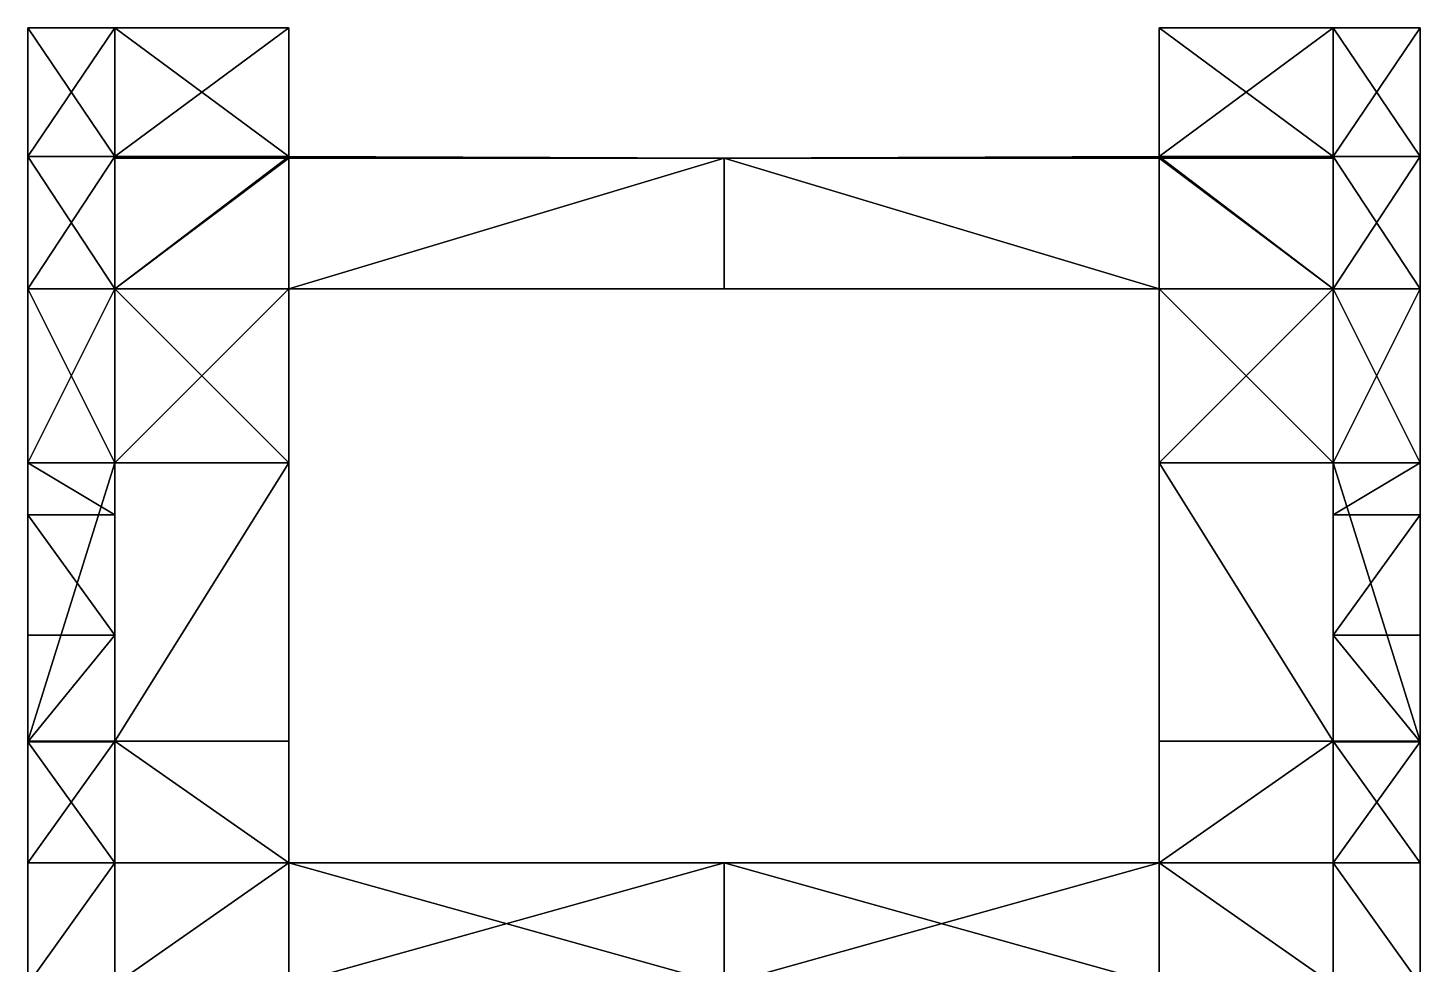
# Model space of a CAD drawing. Extents: x -1.01 to 1.01, y 0 to 4.77.
# Drawn here: x -0.635 to 0.635, y 3.913 to 4.768 of the extents above; entities that cross this region are included whole.
import ezdxf

# ---------------------------------------------------------------- set-up
doc = ezdxf.new("R2010")
doc.units = 0

msp = doc.modelspace()

# ---------------------------------------------------------------- linework, layer by layer
for points in [[(-0.556057, 4.650204, -0.078667), (-0.556057, 4.76777, -0.078667), (-0.635494, 4.76777, -0.078667)], [(-0.556057, 4.650204, -0.078667), (-0.635494, 4.76777, -0.078667), (-0.635494, 4.650204, -0.078667)], [(-0.635494, 4.650204, 0.23908), (-0.635494, 4.76777, 0.23908), (-0.556057, 4.76777, 0.23908)], [(-0.556057, 4.650204, 0.23908), (-0.635494, 4.650204, 0.23908), (-0.556057, 4.76777, 0.23908)], [(-0.635494, 4.76777, 0.111981), (-0.635494, 4.76777, 0.080206), (-0.556057, 4.76777, 0.080206)], [(-0.556057, 4.76777, 0.111981), (-0.635494, 4.76777, 0.111981), (-0.556057, 4.76777, 0.080206)], [(-0.556057, 4.76777, 0.23908), (-0.635494, 4.76777, 0.23908), (-0.556057, 4.76777, 0.111981)], [(-0.635494, 4.76777, 0.23908), (-0.635494, 4.76777, 0.111981), (-0.556057, 4.76777, 0.111981)], [(-0.635494, 4.650204, 0.080206), (-0.635494, 4.76777, 0.080206), (-0.635494, 4.76777, 0.111981)], [(-0.635494, 4.650204, 0.111981), (-0.635494, 4.650204, 0.080206), (-0.635494, 4.76777, 0.111981)], [(-0.635494, 4.650204, 0.23908), (-0.635494, 4.76777, 0.111981), (-0.635494, 4.76777, 0.23908)], [(-0.635494, 4.650204, 0.23908), (-0.635494, 4.650204, 0.111981), (-0.635494, 4.76777, 0.111981)], [(-0.556057, 4.76777, 0.080206), (-0.635494, 4.76777, 0.080206), (-0.556057, 4.76777, -0.007174)], [(-0.635494, 4.76777, 0.080206), (-0.635494, 4.76777, -0.007174), (-0.556057, 4.76777, -0.007174)], [(-0.635494, 4.76777, -0.007174), (-0.635494, 4.76777, -0.078667), (-0.556057, 4.76777, -0.078667)], [(-0.556057, 4.76777, -0.007174), (-0.635494, 4.76777, -0.007174), (-0.556057, 4.76777, -0.078667)], [(-0.635494, 4.650204, 0.080206), (-0.635494, 4.76777, -0.007174), (-0.635494, 4.76777, 0.080206)], [(-0.635494, 4.650204, 0.080206), (-0.635494, 4.650204, -0.007174), (-0.635494, 4.76777, -0.007174)], [(-0.635494, 4.650204, -0.007174), (-0.635494, 4.650204, -0.078667), (-0.635494, 4.76777, -0.078667)], [(-0.635494, 4.650204, -0.007174), (-0.635494, 4.76777, -0.078667), (-0.635494, 4.76777, -0.007174)], [(-0.397184, 4.650204, -0.078667), (-0.397184, 4.76777, -0.078667), (-0.556057, 4.76777, -0.078667)], [(-0.397184, 4.650204, -0.078667), (-0.556057, 4.76777, -0.078667), (-0.556057, 4.650204, -0.078667)], [(-0.556057, 4.650204, 0.23908), (-0.556057, 4.76777, 0.23908), (-0.397184, 4.76777, 0.23908)], [(-0.397184, 4.650204, 0.23908), (-0.556057, 4.650204, 0.23908), (-0.397184, 4.76777, 0.23908)], [(-0.397184, 4.76777, 0.111981), (-0.556057, 4.76777, 0.080206), (-0.397184, 4.76777, 0.080206)], [(-0.397184, 4.76777, 0.111981), (-0.556057, 4.76777, 0.111981), (-0.556057, 4.76777, 0.080206)], [(-0.397184, 4.76777, 0.23908), (-0.556057, 4.76777, 0.23908), (-0.397184, 4.76777, 0.111981)], [(-0.556057, 4.76777, 0.23908), (-0.556057, 4.76777, 0.111981), (-0.397184, 4.76777, 0.111981)], [(-0.397184, 4.76777, 0.080206), (-0.556057, 4.76777, 0.080206), (-0.397184, 4.76777, -0.007174)], [(-0.556057, 4.76777, 0.080206), (-0.556057, 4.76777, -0.007174), (-0.397184, 4.76777, -0.007174)], [(-0.556057, 4.76777, -0.007174), (-0.556057, 4.76777, -0.078667), (-0.397184, 4.76777, -0.078667)], [(-0.397184, 4.76777, -0.007174), (-0.556057, 4.76777, -0.007174), (-0.397184, 4.76777, -0.078667)], [(-0.397184, 4.650204, 0.080206), (-0.397184, 4.76777, 0.111981), (-0.397184, 4.76777, 0.080206)], [(-0.397184, 4.650204, 0.111981), (-0.397184, 4.76777, 0.111981), (-0.397184, 4.650204, 0.080206)], [(-0.397184, 4.650204, 0.23908), (-0.397184, 4.76777, 0.23908), (-0.397184, 4.650204, 0.111981)], [(-0.397184, 4.650204, 0.111981), (-0.397184, 4.76777, 0.23908), (-0.397184, 4.76777, 0.111981)], [(-0.397184, 4.650204, 0.080206), (-0.397184, 4.76777, 0.080206), (-0.397184, 4.76777, -0.007174)], [(-0.397184, 4.650204, 0.080206), (-0.397184, 4.76777, -0.007174), (-0.397184, 4.650204, -0.007174)], [(-0.397184, 4.650204, -0.078667), (-0.397184, 4.76777, -0.007174), (-0.397184, 4.76777, -0.078667)], [(-0.397184, 4.650204, -0.007174), (-0.397184, 4.76777, -0.007174), (-0.397184, 4.650204, -0.078667)], [(0.397184, 4.650204, -0.078667), (0.556057, 4.76777, -0.078667), (0.397184, 4.76777, -0.078667)], [(0.397184, 4.650204, -0.078667), (0.556057, 4.650204, -0.078667), (0.556057, 4.76777, -0.078667)], [(0.556057, 4.650204, 0.23908), (0.397184, 4.76777, 0.23908), (0.556057, 4.76777, 0.23908)], [(0.397184, 4.650204, 0.23908), (0.397184, 4.76777, 0.23908), (0.556057, 4.650204, 0.23908)], [(0.397184, 4.76777, 0.111981), (0.397184, 4.76777, 0.080206), (0.556057, 4.76777, 0.080206)], [(0.397184, 4.76777, 0.111981), (0.556057, 4.76777, 0.080206), (0.556057, 4.76777, 0.111981)], [(0.397184, 4.76777, 0.23908), (0.397184, 4.76777, 0.111981), (0.556057, 4.76777, 0.23908)], [(0.556057, 4.76777, 0.23908), (0.397184, 4.76777, 0.111981), (0.556057, 4.76777, 0.111981)], [(0.397184, 4.650204, 0.080206), (0.397184, 4.76777, 0.080206), (0.397184, 4.76777, 0.111981)], [(0.397184, 4.650204, 0.111981), (0.397184, 4.650204, 0.080206), (0.397184, 4.76777, 0.111981)], [(0.397184, 4.650204, 0.23908), (0.397184, 4.650204, 0.111981), (0.397184, 4.76777, 0.23908)], [(0.397184, 4.650204, 0.111981), (0.397184, 4.76777, 0.111981), (0.397184, 4.76777, 0.23908)], [(0.397184, 4.76777, 0.080206), (0.397184, 4.76777, -0.007174), (0.556057, 4.76777, 0.080206)], [(0.556057, 4.76777, 0.080206), (0.397184, 4.76777, -0.007174), (0.556057, 4.76777, -0.007174)], [(0.556057, 4.76777, -0.007174), (0.397184, 4.76777, -0.078667), (0.556057, 4.76777, -0.078667)], [(0.397184, 4.76777, -0.007174), (0.397184, 4.76777, -0.078667), (0.556057, 4.76777, -0.007174)], [(0.397184, 4.650204, 0.080206), (0.397184, 4.76777, -0.007174), (0.397184, 4.76777, 0.080206)], [(0.397184, 4.650204, 0.080206), (0.397184, 4.650204, -0.007174), (0.397184, 4.76777, -0.007174)], [(0.397184, 4.650204, -0.078667), (0.397184, 4.76777, -0.078667), (0.397184, 4.76777, -0.007174)], [(0.397184, 4.650204, -0.007174), (0.397184, 4.650204, -0.078667), (0.397184, 4.76777, -0.007174)], [(0.556057, 4.650204, -0.078667), (0.635494, 4.76777, -0.078667), (0.556057, 4.76777, -0.078667)], [(0.556057, 4.650204, -0.078667), (0.635494, 4.650204, -0.078667), (0.635494, 4.76777, -0.078667)], [(0.635494, 4.650204, 0.23908), (0.556057, 4.76777, 0.23908), (0.635494, 4.76777, 0.23908)], [(0.556057, 4.650204, 0.23908), (0.556057, 4.76777, 0.23908), (0.635494, 4.650204, 0.23908)], [(0.635494, 4.76777, 0.111981), (0.556057, 4.76777, 0.080206), (0.635494, 4.76777, 0.080206)], [(0.556057, 4.76777, 0.111981), (0.556057, 4.76777, 0.080206), (0.635494, 4.76777, 0.111981)], [(0.556057, 4.76777, 0.23908), (0.556057, 4.76777, 0.111981), (0.635494, 4.76777, 0.23908)], [(0.635494, 4.76777, 0.23908), (0.556057, 4.76777, 0.111981), (0.635494, 4.76777, 0.111981)], [(0.556057, 4.76777, 0.080206), (0.556057, 4.76777, -0.007174), (0.635494, 4.76777, 0.080206)], [(0.635494, 4.76777, 0.080206), (0.556057, 4.76777, -0.007174), (0.635494, 4.76777, -0.007174)], [(0.635494, 4.76777, -0.007174), (0.556057, 4.76777, -0.078667), (0.635494, 4.76777, -0.078667)], [(0.556057, 4.76777, -0.007174), (0.556057, 4.76777, -0.078667), (0.635494, 4.76777, -0.007174)], [(0.635494, 4.650204, 0.080206), (0.635494, 4.76777, 0.111981), (0.635494, 4.76777, 0.080206)], [(0.635494, 4.650204, 0.111981), (0.635494, 4.76777, 0.111981), (0.635494, 4.650204, 0.080206)], [(0.635494, 4.650204, 0.23908), (0.635494, 4.76777, 0.23908), (0.635494, 4.76777, 0.111981)], [(0.635494, 4.650204, 0.23908), (0.635494, 4.76777, 0.111981), (0.635494, 4.650204, 0.111981)], [(0.635494, 4.650204, 0.080206), (0.635494, 4.76777, 0.080206), (0.635494, 4.76777, -0.007174)], [(0.635494, 4.650204, 0.080206), (0.635494, 4.76777, -0.007174), (0.635494, 4.650204, -0.007174)], [(0.635494, 4.650204, -0.007174), (0.635494, 4.76777, -0.078667), (0.635494, 4.650204, -0.078667)], [(0.635494, 4.650204, -0.007174), (0.635494, 4.76777, -0.007174), (0.635494, 4.76777, -0.078667)], [(-0.556057, 4.52946, -0.078667), (-0.556057, 4.650204, -0.078667), (-0.635494, 4.650204, -0.078667)], [(-0.556057, 4.52946, -0.078667), (-0.635494, 4.650204, -0.078667), (-0.635494, 4.52946, -0.078667)], [(-0.635494, 4.52946, 0.23908), (-0.635494, 4.650204, 0.23908), (-0.556057, 4.650204, 0.23908)], [(-0.556057, 4.52946, 0.23908), (-0.635494, 4.52946, 0.23908), (-0.556057, 4.650204, 0.23908)], [(-0.635494, 4.52946, 0.080206), (-0.635494, 4.650204, 0.080206), (-0.635494, 4.650204, 0.111981)], [(-0.635494, 4.52946, 0.111981), (-0.635494, 4.52946, 0.080206), (-0.635494, 4.650204, 0.111981)], [(-0.635494, 4.52946, 0.23908), (-0.635494, 4.650204, 0.111981), (-0.635494, 4.650204, 0.23908)], [(-0.635494, 4.52946, 0.23908), (-0.635494, 4.52946, 0.111981), (-0.635494, 4.650204, 0.111981)], [(-0.635494, 4.52946, 0.080206), (-0.635494, 4.650204, -0.007174), (-0.635494, 4.650204, 0.080206)], [(-0.635494, 4.52946, 0.080206), (-0.635494, 4.52946, -0.007174), (-0.635494, 4.650204, -0.007174)], [(-0.635494, 4.52946, -0.007174), (-0.635494, 4.52946, -0.078667), (-0.635494, 4.650204, -0.078667)], [(-0.635494, 4.52946, -0.007174), (-0.635494, 4.650204, -0.078667), (-0.635494, 4.650204, -0.007174)], [(-0.556057, 4.52946, 0.23908), (-0.556057, 4.650204, 0.23908), (-0.397184, 4.650204, 0.23908)], [(-0.397184, 4.52946, 0.23908), (-0.556057, 4.52946, 0.23908), (-0.397184, 4.650204, 0.23908)], [(-0.556057, 4.52946, -0.078667), (-0.556057, 4.648615, -0.260851), (-0.556057, 4.650204, -0.078667)], [(-0.397184, 4.648615, -0.260851), (-0.556057, 4.650204, -0.078667), (-0.556057, 4.648615, -0.260851)], [(-0.397184, 4.648615, -0.260851), (-0.397184, 4.650204, -0.078667), (-0.556057, 4.650204, -0.078667)], [(-0.556057, 4.52946, -0.260851), (-0.397184, 4.648615, -0.260851), (-0.556057, 4.648615, -0.260851)], [(-0.397184, 4.52946, -0.260851), (-0.397184, 4.648615, -0.260851), (-0.556057, 4.52946, -0.260851)], [(-0.556057, 4.52946, -0.078667), (-0.556057, 4.52946, -0.260851), (-0.556057, 4.648615, -0.260851)], [(-0.397184, 4.52946, 0.080206), (-0.397184, 4.650204, 0.080206), (0, 4.648615, 0.080206)], [(0, 4.648615, -0.260851), (-0.397184, 4.650204, -0.078667), (-0.397184, 4.648615, -0.260851)], [(0, 4.648615, -0.078667), (-0.397184, 4.650204, -0.078667), (0, 4.648615, -0.260851)], [(-0.397184, 4.52946, 0.080206), (-0.397184, 4.650204, 0.111981), (-0.397184, 4.650204, 0.080206)], [(-0.397184, 4.52946, 0.111981), (-0.397184, 4.650204, 0.111981), (-0.397184, 4.52946, 0.080206)], [(-0.397184, 4.52946, 0.23908), (-0.397184, 4.650204, 0.23908), (-0.397184, 4.52946, 0.111981)], [(-0.397184, 4.52946, 0.111981), (-0.397184, 4.650204, 0.23908), (-0.397184, 4.650204, 0.111981)], [(0, 4.648615, -0.007174), (-0.397184, 4.650204, -0.078667), (0, 4.648615, -0.078667)], [(0, 4.648615, -0.007174), (-0.397184, 4.650204, -0.007174), (-0.397184, 4.650204, -0.078667)], [(0, 4.648615, 0.080206), (-0.397184, 4.650204, 0.080206), (0, 4.648615, -0.007174)], [(0, 4.648615, -0.007174), (-0.397184, 4.650204, 0.080206), (-0.397184, 4.650204, -0.007174)], [(0, 4.52946, -0.260851), (0, 4.648615, -0.260851), (-0.397184, 4.52946, -0.260851)], [(-0.397184, 4.52946, -0.260851), (0, 4.648615, -0.260851), (-0.397184, 4.648615, -0.260851)], [(0, 4.52946, 0.080206), (-0.397184, 4.52946, 0.080206), (0, 4.648615, 0.080206)], [(0.397184, 4.52946, 0.080206), (0, 4.648615, 0.080206), (0.397184, 4.650204, 0.080206)], [(0, 4.648615, -0.260851), (0.397184, 4.648615, -0.260851), (0.397184, 4.650204, -0.078667)], [(0, 4.648615, -0.078667), (0, 4.648615, -0.260851), (0.397184, 4.650204, -0.078667)], [(0, 4.648615, -0.007174), (0, 4.648615, -0.078667), (0.397184, 4.650204, -0.078667)], [(0, 4.648615, -0.007174), (0.397184, 4.650204, -0.078667), (0.397184, 4.650204, -0.007174)], [(0, 4.648615, 0.080206), (0, 4.648615, -0.007174), (0.397184, 4.650204, 0.080206)], [(0, 4.648615, -0.007174), (0.397184, 4.650204, -0.007174), (0.397184, 4.650204, 0.080206)], [(0, 4.52946, -0.260851), (0.397184, 4.52946, -0.260851), (0, 4.648615, -0.260851)], [(0.397184, 4.52946, -0.260851), (0.397184, 4.648615, -0.260851), (0, 4.648615, -0.260851)], [(0, 4.52946, 0.080206), (0, 4.648615, 0.080206), (0.397184, 4.52946, 0.080206)], [(0.556057, 4.52946, 0.23908), (0.397184, 4.650204, 0.23908), (0.556057, 4.650204, 0.23908)], [(0.397184, 4.52946, 0.23908), (0.397184, 4.650204, 0.23908), (0.556057, 4.52946, 0.23908)], [(0.397184, 4.648615, -0.260851), (0.556057, 4.648615, -0.260851), (0.556057, 4.650204, -0.078667)], [(0.397184, 4.648615, -0.260851), (0.556057, 4.650204, -0.078667), (0.397184, 4.650204, -0.078667)], [(0.397184, 4.52946, 0.080206), (0.397184, 4.650204, 0.080206), (0.397184, 4.650204, 0.111981)], [(0.397184, 4.52946, 0.111981), (0.397184, 4.52946, 0.080206), (0.397184, 4.650204, 0.111981)], [(0.397184, 4.52946, 0.23908), (0.397184, 4.52946, 0.111981), (0.397184, 4.650204, 0.23908)], [(0.397184, 4.52946, 0.111981), (0.397184, 4.650204, 0.111981), (0.397184, 4.650204, 0.23908)], [(0.556057, 4.52946, -0.260851), (0.556057, 4.648615, -0.260851), (0.397184, 4.648615, -0.260851)], [(0.397184, 4.52946, -0.260851), (0.556057, 4.52946, -0.260851), (0.397184, 4.648615, -0.260851)], [(0.556057, 4.52946, -0.078667), (0.635494, 4.650204, -0.078667), (0.556057, 4.650204, -0.078667)], [(0.556057, 4.52946, -0.078667), (0.635494, 4.52946, -0.078667), (0.635494, 4.650204, -0.078667)], [(0.635494, 4.52946, 0.23908), (0.556057, 4.650204, 0.23908), (0.635494, 4.650204, 0.23908)], [(0.556057, 4.52946, 0.23908), (0.556057, 4.650204, 0.23908), (0.635494, 4.52946, 0.23908)], [(0.556057, 4.52946, -0.078667), (0.556057, 4.650204, -0.078667), (0.556057, 4.648615, -0.260851)], [(0.556057, 4.52946, -0.078667), (0.556057, 4.648615, -0.260851), (0.556057, 4.52946, -0.260851)], [(0.635494, 4.52946, 0.080206), (0.635494, 4.650204, 0.111981), (0.635494, 4.650204, 0.080206)], [(0.635494, 4.52946, 0.111981), (0.635494, 4.650204, 0.111981), (0.635494, 4.52946, 0.080206)], [(0.635494, 4.52946, 0.23908), (0.635494, 4.650204, 0.23908), (0.635494, 4.650204, 0.111981)], [(0.635494, 4.52946, 0.23908), (0.635494, 4.650204, 0.111981), (0.635494, 4.52946, 0.111981)], [(0.635494, 4.52946, 0.080206), (0.635494, 4.650204, 0.080206), (0.635494, 4.650204, -0.007174)], [(0.635494, 4.52946, 0.080206), (0.635494, 4.650204, -0.007174), (0.635494, 4.52946, -0.007174)], [(0.635494, 4.52946, -0.007174), (0.635494, 4.650204, -0.078667), (0.635494, 4.52946, -0.078667)], [(0.635494, 4.52946, -0.007174), (0.635494, 4.650204, -0.007174), (0.635494, 4.650204, -0.078667)], [(-0.556057, 4.370586, -0.078667), (-0.635494, 4.52946, -0.078667), (-0.635494, 4.370586, -0.078667)], [(-0.556057, 4.370586, -0.078667), (-0.556057, 4.52946, -0.078667), (-0.635494, 4.52946, -0.078667)], [(-0.556057, 4.370586, 0.23908), (-0.635494, 4.370586, 0.23908), (-0.556057, 4.52946, 0.23908)], [(-0.635494, 4.370586, 0.23908), (-0.635494, 4.52946, 0.23908), (-0.556057, 4.52946, 0.23908)], [(-0.635494, 4.370586, 0.111981), (-0.635494, 4.370586, 0.080206), (-0.635494, 4.52946, 0.080206)], [(-0.635494, 4.370586, 0.111981), (-0.635494, 4.52946, 0.080206), (-0.635494, 4.52946, 0.111981)], [(-0.635494, 4.370586, 0.23908), (-0.635494, 4.52946, 0.111981), (-0.635494, 4.52946, 0.23908)], [(-0.635494, 4.370586, 0.23908), (-0.635494, 4.370586, 0.111981), (-0.635494, 4.52946, 0.111981)], [(-0.635494, 4.370586, 0.080206), (-0.635494, 4.370586, -0.007174), (-0.635494, 4.52946, 0.080206)], [(-0.635494, 4.370586, -0.007174), (-0.635494, 4.52946, -0.007174), (-0.635494, 4.52946, 0.080206)], [(-0.635494, 4.370586, -0.007174), (-0.635494, 4.370586, -0.078667), (-0.635494, 4.52946, -0.078667)], [(-0.635494, 4.370586, -0.007174), (-0.635494, 4.52946, -0.078667), (-0.635494, 4.52946, -0.007174)], [(-0.397184, 4.370586, -0.078667), (-0.556057, 4.52946, -0.078667), (-0.556057, 4.370586, -0.078667)], [(-0.397184, 4.370586, -0.078667), (-0.397184, 4.52946, -0.078667), (-0.556057, 4.52946, -0.078667)], [(-0.397184, 4.370586, 0.23908), (-0.556057, 4.370586, 0.23908), (-0.397184, 4.52946, 0.23908)], [(-0.556057, 4.370586, 0.23908), (-0.556057, 4.52946, 0.23908), (-0.397184, 4.52946, 0.23908)], [(-0.397184, 4.52946, -0.078667), (-0.397184, 4.52946, -0.260851), (-0.556057, 4.52946, -0.260851)], [(-0.397184, 4.52946, -0.078667), (-0.556057, 4.52946, -0.260851), (-0.556057, 4.52946, -0.078667)], [(-0.397184, 4.52946, -0.078667), (0, 4.52946, -0.260851), (-0.397184, 4.52946, -0.260851)], [(0, 4.52946, -0.078667), (0, 4.52946, -0.260851), (-0.397184, 4.52946, -0.078667)], [(-0.397184, 4.370586, 0.111981), (-0.397184, 4.52946, 0.080206), (-0.397184, 4.370586, 0.080206)], [(-0.397184, 4.370586, 0.111981), (-0.397184, 4.52946, 0.111981), (-0.397184, 4.52946, 0.080206)], [(-0.397184, 4.370586, 0.23908), (-0.397184, 4.52946, 0.23908), (-0.397184, 4.370586, 0.111981)], [(-0.397184, 4.370586, 0.111981), (-0.397184, 4.52946, 0.23908), (-0.397184, 4.52946, 0.111981)], [(-0.397184, 4.370586, 0.080206), (-0.397184, 4.52946, 0.080206), (-0.397184, 4.370586, -0.007174)], [(-0.397184, 4.370586, -0.007174), (-0.397184, 4.52946, 0.080206), (-0.397184, 4.52946, -0.007174)], [(-0.397184, 4.370586, -0.078667), (-0.397184, 4.52946, -0.007174), (-0.397184, 4.52946, -0.078667)], [(-0.397184, 4.370586, -0.007174), (-0.397184, 4.52946, -0.007174), (-0.397184, 4.370586, -0.078667)], [(0, 4.52946, -0.007174), (0, 4.52946, -0.078667), (-0.397184, 4.52946, -0.078667)], [(0, 4.52946, -0.007174), (-0.397184, 4.52946, -0.078667), (-0.397184, 4.52946, -0.007174)], [(0, 4.52946, 0.080206), (-0.397184, 4.52946, -0.007174), (-0.397184, 4.52946, 0.080206)], [(0, 4.52946, 0.080206), (0, 4.52946, -0.007174), (-0.397184, 4.52946, -0.007174)], [(0.397184, 4.52946, -0.078667), (0.397184, 4.52946, -0.260851), (0, 4.52946, -0.260851)], [(0, 4.52946, -0.078667), (0.397184, 4.52946, -0.078667), (0, 4.52946, -0.260851)], [(0, 4.52946, -0.007174), (0.397184, 4.52946, -0.078667), (0, 4.52946, -0.078667)], [(0, 4.52946, -0.007174), (0.397184, 4.52946, -0.007174), (0.397184, 4.52946, -0.078667)], [(0, 4.52946, 0.080206), (0.397184, 4.52946, 0.080206), (0.397184, 4.52946, -0.007174)], [(0, 4.52946, 0.080206), (0.397184, 4.52946, -0.007174), (0, 4.52946, -0.007174)], [(0.397184, 4.370586, -0.078667), (0.556057, 4.370586, -0.078667), (0.556057, 4.52946, -0.078667)], [(0.397184, 4.370586, -0.078667), (0.556057, 4.52946, -0.078667), (0.397184, 4.52946, -0.078667)], [(0.397184, 4.370586, 0.23908), (0.397184, 4.52946, 0.23908), (0.556057, 4.370586, 0.23908)], [(0.556057, 4.370586, 0.23908), (0.397184, 4.52946, 0.23908), (0.556057, 4.52946, 0.23908)], [(0.397184, 4.52946, -0.078667), (0.556057, 4.52946, -0.260851), (0.397184, 4.52946, -0.260851)], [(0.397184, 4.52946, -0.078667), (0.556057, 4.52946, -0.078667), (0.556057, 4.52946, -0.260851)], [(0.397184, 4.370586, 0.111981), (0.397184, 4.370586, 0.080206), (0.397184, 4.52946, 0.080206)], [(0.397184, 4.370586, 0.111981), (0.397184, 4.52946, 0.080206), (0.397184, 4.52946, 0.111981)], [(0.397184, 4.370586, 0.23908), (0.397184, 4.370586, 0.111981), (0.397184, 4.52946, 0.23908)], [(0.397184, 4.370586, 0.111981), (0.397184, 4.52946, 0.111981), (0.397184, 4.52946, 0.23908)], [(0.397184, 4.370586, 0.080206), (0.397184, 4.370586, -0.007174), (0.397184, 4.52946, 0.080206)], [(0.397184, 4.370586, -0.007174), (0.397184, 4.52946, -0.007174), (0.397184, 4.52946, 0.080206)], [(0.397184, 4.370586, -0.078667), (0.397184, 4.52946, -0.078667), (0.397184, 4.52946, -0.007174)], [(0.397184, 4.370586, -0.007174), (0.397184, 4.370586, -0.078667), (0.397184, 4.52946, -0.007174)], [(0.556057, 4.370586, -0.078667), (0.635494, 4.370586, -0.078667), (0.635494, 4.52946, -0.078667)], [(0.556057, 4.370586, -0.078667), (0.635494, 4.52946, -0.078667), (0.556057, 4.52946, -0.078667)], [(0.556057, 4.370586, 0.23908), (0.556057, 4.52946, 0.23908), (0.635494, 4.370586, 0.23908)], [(0.635494, 4.370586, 0.23908), (0.556057, 4.52946, 0.23908), (0.635494, 4.52946, 0.23908)], [(0.635494, 4.370586, 0.111981), (0.635494, 4.52946, 0.080206), (0.635494, 4.370586, 0.080206)], [(0.635494, 4.370586, 0.111981), (0.635494, 4.52946, 0.111981), (0.635494, 4.52946, 0.080206)], [(0.635494, 4.370586, 0.23908), (0.635494, 4.52946, 0.23908), (0.635494, 4.52946, 0.111981)], [(0.635494, 4.370586, 0.23908), (0.635494, 4.52946, 0.111981), (0.635494, 4.370586, 0.111981)], [(0.635494, 4.370586, 0.080206), (0.635494, 4.52946, 0.080206), (0.635494, 4.370586, -0.007174)], [(0.635494, 4.370586, -0.007174), (0.635494, 4.52946, 0.080206), (0.635494, 4.52946, -0.007174)], [(0.635494, 4.370586, -0.007174), (0.635494, 4.52946, -0.078667), (0.635494, 4.370586, -0.078667)], [(0.635494, 4.370586, -0.007174), (0.635494, 4.52946, -0.007174), (0.635494, 4.52946, -0.078667)], [(-0.556057, 4.116388, 0.23908), (-0.635494, 4.116388, 0.23908), (-0.556057, 4.370586, 0.23908)], [(-0.635494, 4.116388, 0.23908), (-0.635494, 4.370586, 0.23908), (-0.556057, 4.370586, 0.23908)], [(-0.556057, 4.370586, -0.078667), (-0.635494, 4.370586, -0.078667), (-0.556057, 4.370586, -0.108435)], [(-0.635494, 4.370586, -0.078667), (-0.635494, 4.370586, -0.108435), (-0.556057, 4.370586, -0.108435)], [(-0.556057, 4.322924, -0.19076), (-0.556057, 4.370586, -0.108435), (-0.635494, 4.370586, -0.108435)], [(-0.556057, 4.322924, -0.19076), (-0.635494, 4.370586, -0.108435), (-0.635494, 4.322924, -0.19076)], [(-0.635494, 4.115753, -0.403837), (-0.635494, 4.322924, -0.19076), (-0.635494, 4.370586, -0.108435)], [(-0.635494, 4.115753, -0.403837), (-0.635494, 4.370586, -0.108435), (-0.635494, 4.116388, -0.078667)], [(-0.635494, 4.116388, -0.078667), (-0.635494, 4.370586, -0.108435), (-0.635494, 4.370586, -0.078667)], [(-0.635494, 4.116388, 0.111981), (-0.635494, 4.116388, 0.080206), (-0.635494, 4.370586, 0.080206)], [(-0.635494, 4.116388, 0.111981), (-0.635494, 4.370586, 0.080206), (-0.635494, 4.370586, 0.111981)], [(-0.635494, 4.116388, 0.23908), (-0.635494, 4.370586, 0.111981), (-0.635494, 4.370586, 0.23908)], [(-0.635494, 4.116388, 0.23908), (-0.635494, 4.116388, 0.111981), (-0.635494, 4.370586, 0.111981)], [(-0.635494, 4.116388, 0.080206), (-0.635494, 4.116388, -0.007174), (-0.635494, 4.370586, 0.080206)], [(-0.635494, 4.116388, -0.007174), (-0.635494, 4.370586, -0.007174), (-0.635494, 4.370586, 0.080206)], [(-0.635494, 4.116388, -0.007174), (-0.635494, 4.116388, -0.078667), (-0.635494, 4.370586, -0.078667)], [(-0.635494, 4.116388, -0.007174), (-0.635494, 4.370586, -0.078667), (-0.635494, 4.370586, -0.007174)], [(-0.397184, 4.116388, -0.078667), (-0.397184, 4.370586, -0.078667), (-0.556057, 4.116388, -0.078667)], [(-0.556057, 4.116388, -0.078667), (-0.397184, 4.370586, -0.078667), (-0.556057, 4.370586, -0.078667)], [(-0.397184, 4.116388, 0.23908), (-0.556057, 4.116388, 0.23908), (-0.397184, 4.370586, 0.23908)], [(-0.556057, 4.116388, 0.23908), (-0.556057, 4.370586, 0.23908), (-0.397184, 4.370586, 0.23908)], [(-0.556057, 4.115753, -0.403837), (-0.556057, 4.370586, -0.108435), (-0.556057, 4.322924, -0.19076)], [(-0.556057, 4.116388, -0.078667), (-0.556057, 4.370586, -0.078667), (-0.556057, 4.370586, -0.108435)], [(-0.556057, 4.115753, -0.403837), (-0.556057, 4.116388, -0.078667), (-0.556057, 4.370586, -0.108435)], [(-0.397184, 4.116388, 0.080206), (-0.397184, 4.370586, 0.111981), (-0.397184, 4.370586, 0.080206)], [(-0.397184, 4.116388, 0.111981), (-0.397184, 4.370586, 0.111981), (-0.397184, 4.116388, 0.080206)], [(-0.397184, 4.116388, 0.23908), (-0.397184, 4.370586, 0.23908), (-0.397184, 4.116388, 0.111981)], [(-0.397184, 4.116388, 0.111981), (-0.397184, 4.370586, 0.23908), (-0.397184, 4.370586, 0.111981)], [(-0.397184, 4.116388, 0.080206), (-0.397184, 4.370586, 0.080206), (-0.397184, 4.116388, -0.007174)], [(-0.397184, 4.116388, -0.007174), (-0.397184, 4.370586, 0.080206), (-0.397184, 4.370586, -0.007174)], [(-0.397184, 4.116388, -0.078667), (-0.397184, 4.370586, -0.007174), (-0.397184, 4.370586, -0.078667)], [(-0.397184, 4.116388, -0.007174), (-0.397184, 4.370586, -0.007174), (-0.397184, 4.116388, -0.078667)], [(0.397184, 4.116388, -0.078667), (0.556057, 4.116388, -0.078667), (0.397184, 4.370586, -0.078667)], [(0.556057, 4.116388, -0.078667), (0.556057, 4.370586, -0.078667), (0.397184, 4.370586, -0.078667)], [(0.397184, 4.116388, 0.23908), (0.397184, 4.370586, 0.23908), (0.556057, 4.116388, 0.23908)], [(0.556057, 4.116388, 0.23908), (0.397184, 4.370586, 0.23908), (0.556057, 4.370586, 0.23908)], [(0.397184, 4.116388, 0.080206), (0.397184, 4.370586, 0.080206), (0.397184, 4.370586, 0.111981)], [(0.397184, 4.116388, 0.111981), (0.397184, 4.116388, 0.080206), (0.397184, 4.370586, 0.111981)], [(0.397184, 4.116388, 0.23908), (0.397184, 4.116388, 0.111981), (0.397184, 4.370586, 0.23908)], [(0.397184, 4.116388, 0.111981), (0.397184, 4.370586, 0.111981), (0.397184, 4.370586, 0.23908)], [(0.397184, 4.116388, 0.080206), (0.397184, 4.116388, -0.007174), (0.397184, 4.370586, 0.080206)], [(0.397184, 4.116388, -0.007174), (0.397184, 4.370586, -0.007174), (0.397184, 4.370586, 0.080206)], [(0.397184, 4.116388, -0.078667), (0.397184, 4.370586, -0.078667), (0.397184, 4.370586, -0.007174)], [(0.397184, 4.116388, -0.007174), (0.397184, 4.116388, -0.078667), (0.397184, 4.370586, -0.007174)], [(0.556057, 4.116388, 0.23908), (0.556057, 4.370586, 0.23908), (0.635494, 4.116388, 0.23908)], [(0.635494, 4.116388, 0.23908), (0.556057, 4.370586, 0.23908), (0.635494, 4.370586, 0.23908)], [(0.556057, 4.370586, -0.078667), (0.556057, 4.370586, -0.108435), (0.635494, 4.370586, -0.078667)], [(0.635494, 4.370586, -0.078667), (0.556057, 4.370586, -0.108435), (0.635494, 4.370586, -0.108435)], [(0.556057, 4.322924, -0.19076), (0.635494, 4.370586, -0.108435), (0.556057, 4.370586, -0.108435)], [(0.556057, 4.322924, -0.19076), (0.635494, 4.322924, -0.19076), (0.635494, 4.370586, -0.108435)], [(0.556057, 4.115753, -0.403837), (0.556057, 4.322924, -0.19076), (0.556057, 4.370586, -0.108435)], [(0.556057, 4.115753, -0.403837), (0.556057, 4.370586, -0.108435), (0.556057, 4.116388, -0.078667)], [(0.556057, 4.116388, -0.078667), (0.556057, 4.370586, -0.108435), (0.556057, 4.370586, -0.078667)], [(0.635494, 4.115753, -0.403837), (0.635494, 4.370586, -0.108435), (0.635494, 4.322924, -0.19076)], [(0.635494, 4.116388, -0.078667), (0.635494, 4.370586, -0.078667), (0.635494, 4.370586, -0.108435)], [(0.635494, 4.115753, -0.403837), (0.635494, 4.116388, -0.078667), (0.635494, 4.370586, -0.108435)], [(0.635494, 4.116388, 0.111981), (0.635494, 4.370586, 0.080206), (0.635494, 4.116388, 0.080206)], [(0.635494, 4.116388, 0.111981), (0.635494, 4.370586, 0.111981), (0.635494, 4.370586, 0.080206)], [(0.635494, 4.116388, 0.23908), (0.635494, 4.370586, 0.23908), (0.635494, 4.370586, 0.111981)], [(0.635494, 4.116388, 0.23908), (0.635494, 4.370586, 0.111981), (0.635494, 4.116388, 0.111981)], [(0.635494, 4.116388, 0.080206), (0.635494, 4.370586, 0.080206), (0.635494, 4.116388, -0.007174)], [(0.635494, 4.116388, -0.007174), (0.635494, 4.370586, 0.080206), (0.635494, 4.370586, -0.007174)], [(0.635494, 4.116388, -0.007174), (0.635494, 4.370586, -0.078667), (0.635494, 4.116388, -0.078667)], [(0.635494, 4.116388, -0.007174), (0.635494, 4.370586, -0.007174), (0.635494, 4.370586, -0.078667)], [(-0.635494, 4.115753, -0.403837), (-0.635494, 4.213157, -0.340288), (-0.635494, 4.322924, -0.19076)], [(-0.556057, 4.213157, -0.340288), (-0.635494, 4.322924, -0.19076), (-0.635494, 4.213157, -0.340288)], [(-0.556057, 4.213157, -0.340288), (-0.556057, 4.322924, -0.19076), (-0.635494, 4.322924, -0.19076)], [(-0.556057, 4.115753, -0.403837), (-0.556057, 4.322924, -0.19076), (-0.556057, 4.213157, -0.340288)], [(0.556057, 4.115753, -0.403837), (0.556057, 4.213157, -0.340288), (0.556057, 4.322924, -0.19076)], [(0.556057, 4.213157, -0.340288), (0.635494, 4.213157, -0.340288), (0.635494, 4.322924, -0.19076)], [(0.556057, 4.213157, -0.340288), (0.635494, 4.322924, -0.19076), (0.556057, 4.322924, -0.19076)], [(0.635494, 4.115753, -0.403837), (0.635494, 4.322924, -0.19076), (0.635494, 4.213157, -0.340288)], [(-0.556057, 4.115753, -0.403837), (-0.556057, 4.213157, -0.340288), (-0.635494, 4.115753, -0.403837)], [(-0.635494, 4.115753, -0.403837), (-0.556057, 4.213157, -0.340288), (-0.635494, 4.213157, -0.340288)], [(0.556057, 4.115753, -0.403837), (0.635494, 4.115753, -0.403837), (0.556057, 4.213157, -0.340288)], [(0.635494, 4.115753, -0.403837), (0.635494, 4.213157, -0.340288), (0.556057, 4.213157, -0.340288)], [(-0.635494, 4.005177, 0.23908), (-0.635494, 4.116388, 0.23908), (-0.556057, 4.116388, 0.23908)], [(-0.556057, 4.005177, 0.23908), (-0.635494, 4.005177, 0.23908), (-0.556057, 4.116388, 0.23908)], [(-0.635494, 4.005177, -0.078667), (-0.635494, 4.115753, -0.403837), (-0.635494, 4.116388, -0.078667)], [(-0.635494, 4.005177, 0.080206), (-0.635494, 4.116388, 0.080206), (-0.635494, 4.116388, 0.111981)], [(-0.635494, 4.005177, 0.111981), (-0.635494, 4.005177, 0.080206), (-0.635494, 4.116388, 0.111981)], [(-0.635494, 4.005177, 0.23908), (-0.635494, 4.116388, 0.111981), (-0.635494, 4.116388, 0.23908)], [(-0.635494, 4.005177, 0.23908), (-0.635494, 4.005177, 0.111981), (-0.635494, 4.116388, 0.111981)], [(-0.635494, 4.005177, 0.080206), (-0.635494, 4.116388, -0.007174), (-0.635494, 4.116388, 0.080206)], [(-0.635494, 4.005177, 0.080206), (-0.635494, 4.005177, -0.007174), (-0.635494, 4.116388, -0.007174)], [(-0.635494, 4.005177, -0.007174), (-0.635494, 4.005177, -0.078667), (-0.635494, 4.116388, -0.078667)], [(-0.635494, 4.005177, -0.007174), (-0.635494, 4.116388, -0.078667), (-0.635494, 4.116388, -0.007174)], [(-0.556057, 4.005177, -0.435612), (-0.635494, 4.115753, -0.403837), (-0.635494, 4.005177, -0.435612)], [(-0.556057, 4.005177, -0.435612), (-0.556057, 4.115753, -0.403837), (-0.635494, 4.115753, -0.403837)], [(-0.635494, 4.005177, -0.078667), (-0.635494, 4.005177, -0.435612), (-0.635494, 4.115753, -0.403837)], [(-0.397184, 4.005177, -0.078667), (-0.397184, 4.116388, -0.078667), (-0.556057, 4.116388, -0.078667)], [(-0.397184, 4.005177, -0.078667), (-0.556057, 4.116388, -0.078667), (-0.556057, 4.005177, -0.078667)], [(-0.397184, 4.005177, 0.23908), (-0.556057, 4.116388, 0.23908), (-0.397184, 4.116388, 0.23908)], [(-0.397184, 4.005177, 0.23908), (-0.556057, 4.005177, 0.23908), (-0.556057, 4.116388, 0.23908)], [(-0.556057, 4.005177, -0.078667), (-0.556057, 4.116388, -0.078667), (-0.556057, 4.115753, -0.403837)], [(-0.556057, 4.005177, -0.078667), (-0.556057, 4.115753, -0.403837), (-0.556057, 4.005177, -0.435612)], [(-0.397184, 4.005177, 0.080206), (-0.397184, 4.116388, 0.111981), (-0.397184, 4.116388, 0.080206)], [(-0.397184, 4.005177, 0.111981), (-0.397184, 4.116388, 0.111981), (-0.397184, 4.005177, 0.080206)], [(-0.397184, 4.005177, 0.23908), (-0.397184, 4.116388, 0.23908), (-0.397184, 4.005177, 0.111981)], [(-0.397184, 4.005177, 0.111981), (-0.397184, 4.116388, 0.23908), (-0.397184, 4.116388, 0.111981)], [(-0.397184, 4.005177, 0.080206), (-0.397184, 4.116388, 0.080206), (-0.397184, 4.116388, -0.007174)], [(-0.397184, 4.005177, 0.080206), (-0.397184, 4.116388, -0.007174), (-0.397184, 4.005177, -0.007174)], [(-0.397184, 4.005177, -0.078667), (-0.397184, 4.116388, -0.007174), (-0.397184, 4.116388, -0.078667)], [(-0.397184, 4.005177, -0.007174), (-0.397184, 4.116388, -0.007174), (-0.397184, 4.005177, -0.078667)], [(0.397184, 4.005177, -0.078667), (0.556057, 4.116388, -0.078667), (0.397184, 4.116388, -0.078667)], [(0.397184, 4.005177, -0.078667), (0.556057, 4.005177, -0.078667), (0.556057, 4.116388, -0.078667)], [(0.397184, 4.005177, 0.23908), (0.397184, 4.116388, 0.23908), (0.556057, 4.116388, 0.23908)], [(0.397184, 4.005177, 0.23908), (0.556057, 4.116388, 0.23908), (0.556057, 4.005177, 0.23908)], [(0.397184, 4.005177, 0.080206), (0.397184, 4.116388, 0.080206), (0.397184, 4.116388, 0.111981)], [(0.397184, 4.005177, 0.111981), (0.397184, 4.005177, 0.080206), (0.397184, 4.116388, 0.111981)], [(0.397184, 4.005177, 0.23908), (0.397184, 4.005177, 0.111981), (0.397184, 4.116388, 0.23908)], [(0.397184, 4.005177, 0.111981), (0.397184, 4.116388, 0.111981), (0.397184, 4.116388, 0.23908)], [(0.397184, 4.005177, 0.080206), (0.397184, 4.116388, -0.007174), (0.397184, 4.116388, 0.080206)], [(0.397184, 4.005177, 0.080206), (0.397184, 4.005177, -0.007174), (0.397184, 4.116388, -0.007174)], [(0.397184, 4.005177, -0.078667), (0.397184, 4.116388, -0.078667), (0.397184, 4.116388, -0.007174)], [(0.397184, 4.005177, -0.007174), (0.397184, 4.005177, -0.078667), (0.397184, 4.116388, -0.007174)], [(0.635494, 4.005177, 0.23908), (0.556057, 4.116388, 0.23908), (0.635494, 4.116388, 0.23908)], [(0.556057, 4.005177, 0.23908), (0.556057, 4.116388, 0.23908), (0.635494, 4.005177, 0.23908)], [(0.556057, 4.005177, -0.078667), (0.556057, 4.115753, -0.403837), (0.556057, 4.116388, -0.078667)], [(0.556057, 4.005177, -0.435612), (0.635494, 4.005177, -0.435612), (0.635494, 4.115753, -0.403837)], [(0.556057, 4.005177, -0.435612), (0.635494, 4.115753, -0.403837), (0.556057, 4.115753, -0.403837)], [(0.556057, 4.005177, -0.078667), (0.556057, 4.005177, -0.435612), (0.556057, 4.115753, -0.403837)], [(0.635494, 4.005177, -0.078667), (0.635494, 4.116388, -0.078667), (0.635494, 4.115753, -0.403837)], [(0.635494, 4.005177, 0.080206), (0.635494, 4.116388, 0.111981), (0.635494, 4.116388, 0.080206)], [(0.635494, 4.005177, 0.111981), (0.635494, 4.116388, 0.111981), (0.635494, 4.005177, 0.080206)], [(0.635494, 4.005177, 0.23908), (0.635494, 4.116388, 0.23908), (0.635494, 4.116388, 0.111981)], [(0.635494, 4.005177, 0.23908), (0.635494, 4.116388, 0.111981), (0.635494, 4.005177, 0.111981)], [(0.635494, 4.005177, 0.080206), (0.635494, 4.116388, 0.080206), (0.635494, 4.116388, -0.007174)], [(0.635494, 4.005177, 0.080206), (0.635494, 4.116388, -0.007174), (0.635494, 4.005177, -0.007174)], [(0.635494, 4.005177, -0.007174), (0.635494, 4.116388, -0.078667), (0.635494, 4.005177, -0.078667)], [(0.635494, 4.005177, -0.007174), (0.635494, 4.116388, -0.007174), (0.635494, 4.116388, -0.078667)], [(0.635494, 4.005177, -0.078667), (0.635494, 4.115753, -0.403837), (0.635494, 4.005177, -0.435612)], [(-0.635494, 3.893966, 0.23908), (-0.635494, 4.005177, 0.23908), (-0.556057, 4.005177, 0.23908)], [(-0.556057, 3.893966, 0.23908), (-0.635494, 3.893966, 0.23908), (-0.556057, 4.005177, 0.23908)], [(-0.635494, 3.893966, -0.078667), (-0.635494, 3.893966, -0.435612), (-0.635494, 4.005177, -0.078667)], [(-0.635494, 3.893966, -0.435612), (-0.635494, 4.005177, -0.435612), (-0.635494, 4.005177, -0.078667)], [(-0.635494, 3.893966, -0.435612), (-0.556057, 4.005177, -0.435612), (-0.635494, 4.005177, -0.435612)], [(-0.556057, 3.893966, -0.435612), (-0.556057, 4.005177, -0.435612), (-0.635494, 3.893966, -0.435612)], [(-0.635494, 3.893966, 0.080206), (-0.635494, 4.005177, 0.080206), (-0.635494, 4.005177, 0.111981)], [(-0.635494, 3.893966, 0.111981), (-0.635494, 3.893966, 0.080206), (-0.635494, 4.005177, 0.111981)], [(-0.635494, 3.893966, 0.23908), (-0.635494, 4.005177, 0.111981), (-0.635494, 4.005177, 0.23908)], [(-0.635494, 3.893966, 0.23908), (-0.635494, 3.893966, 0.111981), (-0.635494, 4.005177, 0.111981)], [(-0.635494, 3.893966, 0.080206), (-0.635494, 4.005177, -0.007174), (-0.635494, 4.005177, 0.080206)], [(-0.635494, 3.893966, 0.080206), (-0.635494, 3.893966, -0.007174), (-0.635494, 4.005177, -0.007174)], [(-0.635494, 3.893966, -0.007174), (-0.635494, 3.893966, -0.078667), (-0.635494, 4.005177, -0.078667)], [(-0.635494, 3.893966, -0.007174), (-0.635494, 4.005177, -0.078667), (-0.635494, 4.005177, -0.007174)], [(-0.556057, 3.893966, 0.23908), (-0.556057, 4.005177, 0.23908), (-0.397184, 4.005177, 0.23908)], [(-0.397184, 3.893966, 0.23908), (-0.556057, 3.893966, 0.23908), (-0.397184, 4.005177, 0.23908)], [(-0.556057, 3.893966, -0.435612), (-0.397184, 4.005177, -0.435612), (-0.556057, 4.005177, -0.435612)], [(-0.397184, 3.893966, -0.435612), (-0.397184, 4.005177, -0.435612), (-0.556057, 3.893966, -0.435612)], [(-0.397184, 4.005177, -0.078667), (-0.556057, 4.005177, -0.078667), (-0.556057, 4.005177, -0.435612)], [(-0.397184, 4.005177, -0.078667), (-0.556057, 4.005177, -0.435612), (-0.397184, 4.005177, -0.435612)], [(0, 3.893966, -0.435612), (0, 4.005177, -0.435612), (-0.397184, 3.893966, -0.435612)], [(-0.397184, 3.893966, -0.435612), (0, 4.005177, -0.435612), (-0.397184, 4.005177, -0.435612)], [(0, 4.005177, -0.078667), (-0.397184, 4.005177, -0.435612), (0, 4.005177, -0.435612)], [(0, 4.005177, -0.078667), (-0.397184, 4.005177, -0.078667), (-0.397184, 4.005177, -0.435612)], [(0, 3.893966, 0.23908), (-0.397184, 4.005177, 0.23908), (0, 4.005177, 0.23908)], [(0, 3.893966, 0.23908), (-0.397184, 3.893966, 0.23908), (-0.397184, 4.005177, 0.23908)], [(-0.397184, 4.005177, 0.111981), (-0.397184, 4.005177, 0.080206), (0, 4.005177, 0.080206)], [(0, 4.005177, 0.111981), (-0.397184, 4.005177, 0.111981), (0, 4.005177, 0.080206)], [(0, 4.005177, 0.23908), (-0.397184, 4.005177, 0.23908), (0, 4.005177, 0.111981)], [(-0.397184, 4.005177, 0.23908), (-0.397184, 4.005177, 0.111981), (0, 4.005177, 0.111981)], [(0, 4.005177, 0.080206), (-0.397184, 4.005177, 0.080206), (0, 4.005177, -0.007174)], [(-0.397184, 4.005177, 0.080206), (-0.397184, 4.005177, -0.007174), (0, 4.005177, -0.007174)], [(-0.397184, 4.005177, -0.007174), (-0.397184, 4.005177, -0.078667), (0, 4.005177, -0.078667)], [(0, 4.005177, -0.007174), (-0.397184, 4.005177, -0.007174), (0, 4.005177, -0.078667)], [(0, 3.893966, -0.435612), (0.397184, 3.893966, -0.435612), (0, 4.005177, -0.435612)], [(0.397184, 3.893966, -0.435612), (0.397184, 4.005177, -0.435612), (0, 4.005177, -0.435612)], [(0, 4.005177, -0.078667), (0, 4.005177, -0.435612), (0.397184, 4.005177, -0.435612)], [(0, 4.005177, -0.078667), (0.397184, 4.005177, -0.435612), (0.397184, 4.005177, -0.078667)], [(0, 3.893966, 0.23908), (0, 4.005177, 0.23908), (0.397184, 4.005177, 0.23908)], [(0, 3.893966, 0.23908), (0.397184, 4.005177, 0.23908), (0.397184, 3.893966, 0.23908)], [(0.397184, 4.005177, 0.111981), (0, 4.005177, 0.080206), (0.397184, 4.005177, 0.080206)], [(0, 4.005177, 0.111981), (0, 4.005177, 0.080206), (0.397184, 4.005177, 0.111981)], [(0, 4.005177, 0.23908), (0, 4.005177, 0.111981), (0.397184, 4.005177, 0.23908)], [(0.397184, 4.005177, 0.23908), (0, 4.005177, 0.111981), (0.397184, 4.005177, 0.111981)], [(0, 4.005177, 0.080206), (0, 4.005177, -0.007174), (0.397184, 4.005177, 0.080206)], [(0.397184, 4.005177, 0.080206), (0, 4.005177, -0.007174), (0.397184, 4.005177, -0.007174)], [(0.397184, 4.005177, -0.007174), (0, 4.005177, -0.078667), (0.397184, 4.005177, -0.078667)], [(0, 4.005177, -0.007174), (0, 4.005177, -0.078667), (0.397184, 4.005177, -0.007174)], [(0.556057, 3.893966, 0.23908), (0.397184, 4.005177, 0.23908), (0.556057, 4.005177, 0.23908)], [(0.397184, 3.893966, 0.23908), (0.397184, 4.005177, 0.23908), (0.556057, 3.893966, 0.23908)], [(0.556057, 3.893966, -0.435612), (0.556057, 4.005177, -0.435612), (0.397184, 4.005177, -0.435612)], [(0.397184, 3.893966, -0.435612), (0.556057, 3.893966, -0.435612), (0.397184, 4.005177, -0.435612)], [(0.397184, 4.005177, -0.078667), (0.556057, 4.005177, -0.435612), (0.556057, 4.005177, -0.078667)], [(0.397184, 4.005177, -0.078667), (0.397184, 4.005177, -0.435612), (0.556057, 4.005177, -0.435612)], [(0.635494, 3.893966, 0.23908), (0.556057, 4.005177, 0.23908), (0.635494, 4.005177, 0.23908)], [(0.556057, 3.893966, 0.23908), (0.556057, 4.005177, 0.23908), (0.635494, 3.893966, 0.23908)], [(0.635494, 3.893966, -0.435612), (0.635494, 4.005177, -0.435612), (0.556057, 4.005177, -0.435612)], [(0.556057, 3.893966, -0.435612), (0.635494, 3.893966, -0.435612), (0.556057, 4.005177, -0.435612)], [(0.635494, 3.893966, -0.078667), (0.635494, 4.005177, -0.078667), (0.635494, 3.893966, -0.435612)], [(0.635494, 3.893966, -0.435612), (0.635494, 4.005177, -0.078667), (0.635494, 4.005177, -0.435612)], [(0.635494, 3.893966, 0.080206), (0.635494, 4.005177, 0.111981), (0.635494, 4.005177, 0.080206)], [(0.635494, 3.893966, 0.111981), (0.635494, 4.005177, 0.111981), (0.635494, 3.893966, 0.080206)], [(0.635494, 3.893966, 0.23908), (0.635494, 4.005177, 0.23908), (0.635494, 4.005177, 0.111981)], [(0.635494, 3.893966, 0.23908), (0.635494, 4.005177, 0.111981), (0.635494, 3.893966, 0.111981)], [(0.635494, 3.893966, 0.080206), (0.635494, 4.005177, 0.080206), (0.635494, 4.005177, -0.007174)], [(0.635494, 3.893966, 0.080206), (0.635494, 4.005177, -0.007174), (0.635494, 3.893966, -0.007174)], [(0.635494, 3.893966, -0.007174), (0.635494, 4.005177, -0.078667), (0.635494, 3.893966, -0.078667)], [(0.635494, 3.893966, -0.007174), (0.635494, 4.005177, -0.007174), (0.635494, 4.005177, -0.078667)]]:
    msp.add_3dface(points)

doc.saveas('drawing.dxf')
